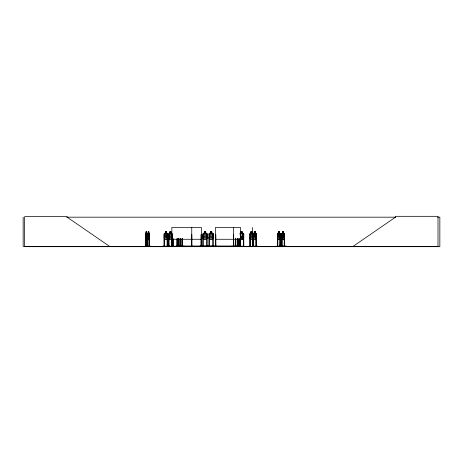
<?xml version="1.0" encoding="UTF-8"?>
<svg xmlns="http://www.w3.org/2000/svg" width="463" height="463" viewBox="0 0 463 463"><rect width="100%" height="100%" fill="white"/><g stroke="black" fill="none" stroke-linecap="round" stroke-linejoin="round"><path stroke-width="0.69" d="M180.188 246.426L180.153 246.003M231.39 246.426L242.774 246.426M231.459 246.432L243.295 246.125M235.684 246.397L235.673 238.798M147.008 239.087L147.246 237.646M149.167 239.087L149.41 233.746L148.791 233.236M149.41 237.646L149.213 239.087L147.819 239.087L147.685 237.646M143.333 246.397L151.337 246.212M145.498 246.397L145.706 233.236M178.481 246.426L178.498 246.003M178.562 246.397L178.556 238.798M180.252 238.798L180.472 246.194M233.329 246.426L233.485 246.003M279.936 239.087L280.3 233.746L279.959 233.236L279.305 233.236M280.3 237.646L279.97 239.087L277.69 239.087L277.395 237.646L277.725 239.087M284.172 239.087L284.537 233.746L283.541 233.236M252.561 239.087L252.937 237.646M255.906 239.087L256.282 233.746L255.9 233.236M256.282 237.646L255.941 239.087L253.597 239.087M167.618 237.641L167.236 239.041L164.573 239.041L164.22 237.646L164.573 239.087L167.293 239.087L167.687 237.646M170.911 233.236L171.686 233.236L172.057 233.769L172.091 237.646L171.669 239.087L168.954 239.087L168.596 237.646L168.983 239.087M275.751 246.397L286.273 246.212L275.734 246.403M275.757 246.212L286.273 246.212M279.988 246.397L279.97 246.003L280.41 246.003M248.336 246.397L257.984 246.212M162.716 246.397L165.389 246.397M207.146 237.641L206.66 239.041L203.321 239.041L202.887 237.641L202.84 233.751L203.298 233.236L204.287 233.236M240.893 239.087L240.841 231.784L242.294 231.784L242.294 233.236L243.237 233.236L243.746 233.746L243.7 237.641L243.214 239.041L240.546 239.041M243.746 237.646L243.249 239.087L240.523 239.087M147.037 239.041L145.671 239.041L145.718 233.283L147.037 233.283L147.182 233.769L147.182 246.432M147.587 246.432L147.871 233.236M147.703 233.774L147.876 233.283M173.388 246.397L170.65 246.374L173.365 246.189M173 246.397L172.959 246.003M177.699 246.397L177.723 246.003L178.214 246.003M239.111 246.409L239.087 246.003L238.595 246.003L238.601 246.432M277.412 246.432L277.395 233.751L277.696 233.236L278.385 233.236M277.736 233.236L277.395 233.751M282.06 246.003L281.62 246.003L281.62 246.432L281.666 233.751L281.932 233.236L282.621 233.236M281.666 233.751L281.973 233.236M250.298 233.236L249.945 233.751L249.933 246.432M168.625 246.432L168.596 233.751L168.995 233.236L169.782 233.236M165.413 233.283L164.834 233.769L164.834 236.477L165.413 237.641L166.495 237.641L167.074 236.477L167.074 233.769L166.495 233.283L166.501 231.784L165.343 231.784L165.384 233.283L165.413 231.83L166.495 231.83M353.003 246.432L395.506 217.182L395.506 216.319L438.004 216.319L438.004 246.432L23.15 246.432L23.15 217.182M240.893 233.283L240.17 233.769L240.17 235.123M184.407 246.212L162.727 246.194L165.424 246.432M66.603 217.182L395.726 217.182M437.68 217.182L439.85 217.182L439.85 246.681L24.643 246.681L24.643 216.626L67.147 216.626L67.147 217.182L109.644 246.432M148.218 231.784L148.837 231.784L149.103 233.769L148.814 237.641L148.282 237.641L147.992 236.477L148.258 231.784L148.218 233.236L147.824 233.236M170.94 231.784L169.753 231.784L169.817 233.283L169.244 233.769L169.244 236.477L169.817 237.641L170.899 237.641L171.478 236.477L171.478 233.769L170.899 233.283L170.87 231.83L169.788 231.83M250.929 231.784L251.953 231.784L251.918 233.283L252.376 233.769L252.376 236.477L251.884 237.641L250.963 237.641L250.471 236.477L250.963 231.784L250.929 233.236L250.257 233.236M279.339 231.784L278.35 231.784L278.379 233.283L277.904 233.769L277.904 236.477L278.379 237.641L279.276 237.641L279.75 236.477L279.305 231.784L279.311 233.283M146.077 231.83L146.655 231.83M148.235 231.83L148.814 231.83M204.339 231.83L205.694 231.83L205.694 233.283L206.417 233.769L206.417 236.477L205.694 237.641L204.339 237.641L203.61 236.477L203.61 233.769L204.339 233.283L204.287 231.784L205.74 231.784L205.74 233.236L206.683 233.236L207.192 233.746L207.192 237.646L206.695 239.087L203.286 239.087L202.84 237.646M210.422 231.83L211.776 231.83L211.776 233.283L212.505 233.769L212.505 236.477L211.776 237.641L210.422 237.641L209.698 236.477L209.698 233.769L210.422 233.283L210.376 231.784L211.828 231.784L211.828 233.236L212.766 233.236L213.275 233.746L213.275 237.646L212.777 239.087L209.369 239.087L208.923 237.646M240.893 231.83L242.247 231.83L242.247 239.087M250.963 231.83L251.918 231.83L251.884 233.283M254.309 231.83L255.263 231.83M278.379 231.83L279.311 231.83M282.615 231.83L283.547 231.83M148.721 232.073L148.374 232.073L148.721 232.559M145.666 233.236L146.1 233.236M146.626 233.236L147.043 233.236M165.378 233.236L164.556 233.236L164.191 233.751L164.168 246.432L164.076 234.637L164.487 234.637L164.429 246.432M166.501 233.236L167.282 233.236L167.687 233.746L167.618 246.432M210.376 233.236L209.386 233.236L208.923 233.751L208.894 246.432M239.857 233.236L240.893 233.236M251.913 233.236L252.59 233.236L252.937 233.746L252.902 246.432M254.314 233.236L253.602 233.236L253.29 233.751L253.325 246.432M255.263 233.236L255.935 233.236M147.836 233.283L149.196 233.283M164.573 233.283L167.265 233.283L167.647 233.769M168.983 233.283L171.669 233.283M203.321 233.283L206.66 233.283M209.409 233.283L212.743 233.283L213.229 233.769L213.229 246.432M240.118 233.283L243.214 233.283M252.572 233.283L250.275 233.283L250.014 233.774L250.078 246.432M253.62 233.283L255.917 233.283M277.713 233.283L279.947 233.283M281.95 233.283L284.184 233.283M147.205 233.746L147.002 233.236M147.639 233.751L147.668 246.432M149.364 233.746L149.37 246.432M252.902 233.746L252.555 233.236M256.282 233.746L256.247 246.432M279.924 233.236L280.3 233.746M284.496 233.746L284.456 246.432M240.893 233.769L242.247 233.769M149.346 234.637L149.26 246.426M167.618 234.637L167.207 234.637L167.155 246.432M207.146 234.637L206.747 234.637L206.701 246.432M208.894 234.637L209.293 234.637L209.34 246.432M213.229 234.637L212.83 234.637L212.783 246.432M215.445 234.637L215.845 234.637L215.891 246.432M233.52 234.637L233.798 246.432M243.741 234.637L243.341 234.637L243.341 246.432M249.962 234.637L250.35 234.637M252.619 234.637L253.018 234.637L253.047 246.432M253.307 234.637L253.695 234.637M277.412 234.637L277.788 234.637M281.649 234.637L282.025 234.637M240.893 236.477L242.247 236.477M145.527 237.646L145.7 239.087M172.091 237.646L171.64 239.041L168.983 239.041M240.893 237.641L242.247 237.641L242.971 236.477L242.971 233.769L242.247 233.283M249.945 237.646L250.286 239.087M253.29 237.646L253.655 239.041L255.917 239.041M147.836 239.041L149.196 239.041M212.743 239.041L209.409 239.041L208.969 237.641M277.713 239.041L279.947 239.041M281.95 239.041L284.184 239.041M145.66 239.087L147.049 239.087M250.251 239.087L252.595 239.087M284.207 239.087L281.926 239.087L281.631 237.646L281.961 239.087M171.854 239.267L201.37 239.267M215.445 239.267L240.5 239.267M145.295 246.003L145.666 246.003M147.222 246.003L146.869 246.432L146.887 238.798M147.454 246.003L147.824 246.003M149.011 246.003L149.381 246.003M167.166 246.003L167.658 246.003M168.931 246.003L168.439 246.003L168.445 246.432M171.576 246.003L172.311 246.003M172.867 246.003L173.359 246.003M176.797 246.003L177.364 246.403M178.359 246.003L237.554 246.003M239.857 246.003L239.359 246.003L239.313 246.409L239.412 238.798M240.343 246.003L240.673 246.003M243.787 246.003L243.295 246.003L243.295 246.432M249.933 246.003L250.379 246.003L250.379 246.432L250.35 238.798M253.047 246.003L252.572 246.003L252.572 246.432M253.278 246.003L253.724 246.003M256.392 246.003L255.946 246.003L255.946 246.432M277.383 246.003L277.823 246.003M284.647 246.003L284.207 246.003L284.207 246.432L284.241 234.637L284.618 234.637L284.618 246.432L284.531 246.003M193.042 246.212L190.658 246.432M203.257 246.125L206.701 246.125M209.34 246.125L212.783 246.125M243.798 246.194L243.746 233.746M231.454 246.212L242.705 246.432M166.321 246.403L169.823 246.189L166.275 246.432M201.434 246.374L201.37 234.637L200.971 234.637L200.925 246.432M207.233 246.397L207.192 246.003M235.54 246.397L235.54 238.798M182.248 246.397L182.254 238.798M178.186 246.397L178.168 238.896M149.179 246.397L149.144 246.003M171.686 233.236L172.091 233.746L172.016 246.432L172.138 246.003M149.161 233.236L149.346 233.769M253.325 237.641L253.631 239.087M250.014 237.641L250.309 239.041L252.572 239.041L252.867 233.769M182.329 246.409L182.272 238.798M147.703 237.641L147.865 239.087M284.357 238.798L284.323 246.432M283.576 233.236L283.576 231.784L282.586 231.784L282.586 233.236M283.541 231.784L283.987 236.477L283.512 237.641L282.615 237.641L282.141 236.477L282.141 233.769L282.615 233.283L282.621 231.784M282.025 237.409L282.019 246.432M281.944 246.003L281.944 246.432M281.909 234.637L281.828 246.432M281.764 237.409L281.764 246.432M280.294 246.003L280.37 246.432L280.381 234.637L280.005 234.637L280.011 246.432M280.26 233.746L280.184 246.432M280.121 238.798L280.086 246.432M277.788 238.104L277.823 246.432M277.673 234.637L277.707 246.432M277.592 246.003L277.626 246.432M277.528 234.637L277.499 246.432M256.363 246.432L256.363 234.637L255.975 234.637L256.056 246.432M256.282 246.003L256.346 246.432M256.091 238.798L256.155 246.432M255.298 233.236L255.298 231.784L254.274 231.784L253.817 236.477L254.309 237.641L255.229 237.641L255.721 236.477L255.263 231.784M254.343 231.83L254.343 233.283M253.695 238.104L253.724 246.432M253.579 234.637L253.614 246.432M253.469 246.003L253.533 246.432M253.423 234.637L253.394 246.432M252.798 246.003L252.815 246.432M252.775 234.637L252.711 246.432M252.619 227.466L252.601 246.432M250.234 234.637L250.269 246.432M250.142 246.003L250.17 246.432M243.694 246.003L243.694 246.432M240.644 246.432L240.644 234.637L240.366 246.432M240.586 246.003L240.563 246.432L240.5 227.466L215.445 227.466L215.411 246.432M239.805 238.798L239.857 246.432M239.018 238.896L239.012 246.432M238.867 238.896L238.862 246.432M238.642 238.896L238.688 246.432M237.519 238.798L237.519 246.432M237.195 238.798L237.178 246.432L237.149 246.067M236.541 246.067L236.541 246.432M235.933 246.067L235.933 246.432M235.488 238.798L235.464 246.432M235.349 238.798L235.331 246.432M233.722 246.003L233.699 246.432L233.665 234.637M233.52 227.466L233.508 246.432M216.29 246.067L216.29 246.432M215.799 246.003L215.781 246.432M215.677 246.067L215.677 246.432M215.492 246.003L215.492 246.432M215.069 246.067L215.069 246.432M214.925 246.067L214.925 246.432M213.275 246.003L213.275 246.432M212.876 246.003L212.876 246.432M209.247 246.003L209.247 246.432M208.848 246.003L208.848 246.432M207.146 233.769L207.146 246.432M206.793 246.003L206.793 246.432M203.257 246.432L203.211 234.637L202.811 234.637L202.765 246.432M203.164 246.003L203.164 246.432M202.858 246.003L202.858 246.432M201.897 246.067L201.897 246.432M201.324 246.432L201.37 227.466L171.854 227.466L171.854 233.711M201.017 246.003L201.035 246.432M200.676 246.067L200.676 246.432M200.427 246.067L200.427 246.432M199.819 246.067L199.819 246.432M191.838 246.432L191.838 234.637L191.422 234.637L191.381 246.432M191.757 227.466L191.757 246.432M191.694 246.003L191.705 246.432M191.555 246.003L191.566 246.432M191.503 234.637L191.462 246.432M182.416 238.798L182.434 246.432M182.115 238.798L182.098 246.432M180.859 238.798L180.877 246.432M180.738 246.003L180.738 246.432M180.715 238.798L180.68 246.432M180.558 238.798L180.535 246.432M180.113 238.798L180.078 246.432L180.049 246.003M179.957 238.798L179.933 246.432M179.569 246.067L179.569 246.432M178.955 246.067L178.955 246.432M178.724 246.003L178.718 246.432L178.695 238.798M178.4 238.798L178.394 246.432M178.052 238.896L178.047 246.432M177.896 238.896L177.896 246.432M177.769 238.896L177.74 246.432M177.242 238.798L177.202 246.432M176.889 246.003L176.889 246.432M176.843 238.798L176.797 246.432M173.312 238.798L173.353 246.432M173.266 246.003L173.266 246.432M172.913 238.798L172.878 246.432M172.311 246.432L172.271 234.637L171.617 234.637L171.576 246.432M172.19 234.637L172.23 246.432M171.935 234.637L171.935 246.432M171.854 238.896L171.756 246.432M171.709 234.637L171.669 246.432M170.911 231.784L170.899 233.283M168.949 246.432L168.891 234.637L168.48 234.637L168.491 246.432M168.798 234.637L168.839 246.432M168.752 246.003L168.735 246.432M167.525 234.637L167.525 246.432M167.461 246.003L167.479 246.432M167.369 246.003L167.351 246.432M167.299 234.637L167.265 246.432M164.521 246.432L164.521 246.003L164.035 246.003L164.041 246.432M164.394 234.637L164.394 246.432L164.33 246.003M164.255 233.774L164.255 237.641M149.045 238.104L149.028 246.432M148.791 231.784L148.773 233.283M147.807 246.432L147.79 234.637L147.489 234.637L147.471 246.432M147.089 246.003L147.066 246.432M147.043 234.637L147.008 246.432M146.117 231.83L145.833 236.477L146.117 237.641L146.655 237.641L146.939 233.769L146.626 231.784L146.053 231.784L146.077 233.283M145.648 246.432L145.631 234.637L145.33 234.637L145.33 246.432L145.307 246.003M145.532 246.003L145.532 246.432M237.334 246.374L237.334 238.798L237.351 246.432M146.557 232.073L146.215 232.559L146.557 232.073M166.298 232.073L165.604 232.073L165.604 232.559L166.298 232.559L166.298 232.073M170.708 232.073L170.014 232.073L170.014 232.559L170.708 232.559L170.708 232.073M205.45 232.073L204.582 232.073L204.582 232.559L205.45 232.559L205.45 232.073M211.533 232.073L210.665 232.073L210.665 232.559L211.533 232.559L211.533 232.073M242.004 232.073L241.136 232.073L241.136 232.559L242.004 232.559L242.004 232.073M251.716 232.073L251.125 232.073L251.125 232.559L251.716 232.559L251.716 232.073M255.067 232.073L254.471 232.073L254.471 232.559L255.067 232.559L255.067 232.073M279.114 232.073L278.541 232.073L278.541 232.559L279.114 232.559L279.114 232.073M283.35 232.073L282.777 232.073L282.777 232.559L283.35 232.559L283.35 232.073M146.655 233.769L146.117 233.769L146.117 236.477L146.655 236.477L146.655 233.769M148.814 233.769L148.282 233.769L148.282 236.477L148.814 236.477L148.814 233.769M166.495 233.769L165.413 233.769L165.413 236.477L166.495 236.477L166.495 233.769M170.899 233.769L169.817 233.769L169.817 236.477L170.899 236.477L170.899 233.769M205.694 233.769L204.339 233.769L204.339 236.477L205.694 236.477L205.694 233.769M211.776 233.769L210.422 233.769L210.422 236.477L211.776 236.477L211.776 233.769M251.884 233.769L250.963 233.769L250.963 236.477L251.884 236.477L251.884 233.769M255.229 233.769L254.309 233.769L254.309 236.477L255.229 236.477L255.229 233.769M279.276 233.769L278.379 233.769L278.379 236.477L279.276 236.477L279.276 233.769M283.512 233.769L282.615 233.769L282.615 236.477L283.512 236.477L283.512 233.769"/></g></svg>
